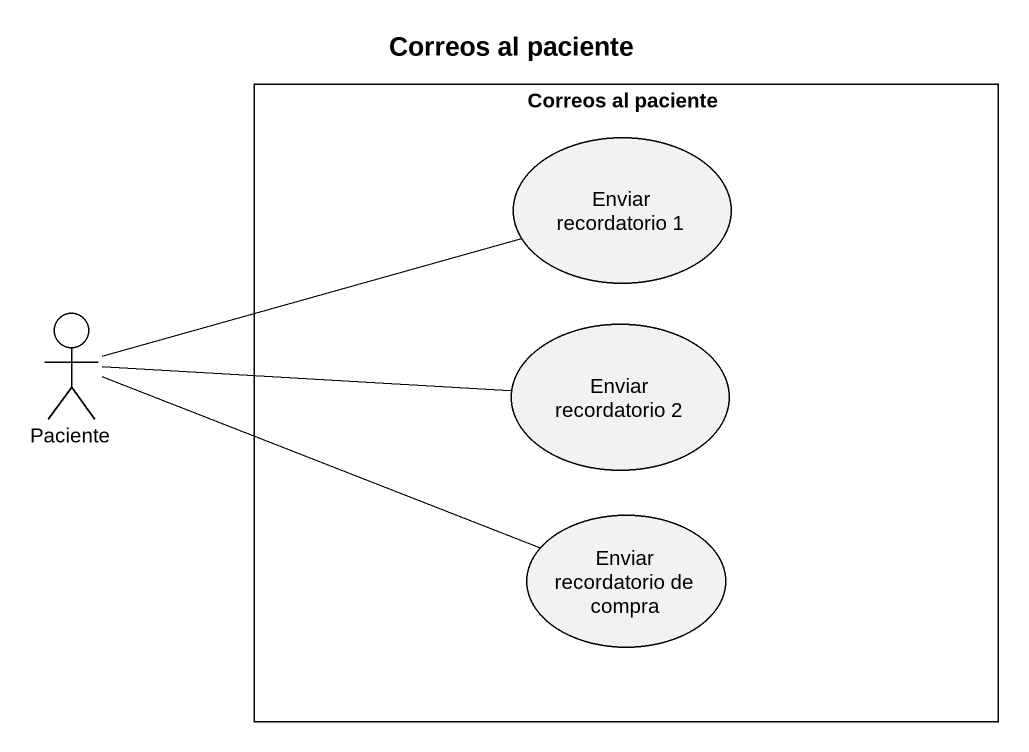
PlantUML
@startuml
title Correos al paciente
rectangle "Correos al paciente" as Correos_al_paciente {
  usecase "Enviar recordatorio 1" as Enviar_recordatorio_1
  usecase "Enviar recordatorio 2" as Enviar_recordatorio_2
  usecase "Enviar recordatorio de compra" as Enviar_recordatorio_de
}
actor Paciente
Paciente -right- Enviar_recordatorio_1
Paciente -right- Enviar_recordatorio_2
Paciente -right- Enviar_recordatorio_de
@enduml
